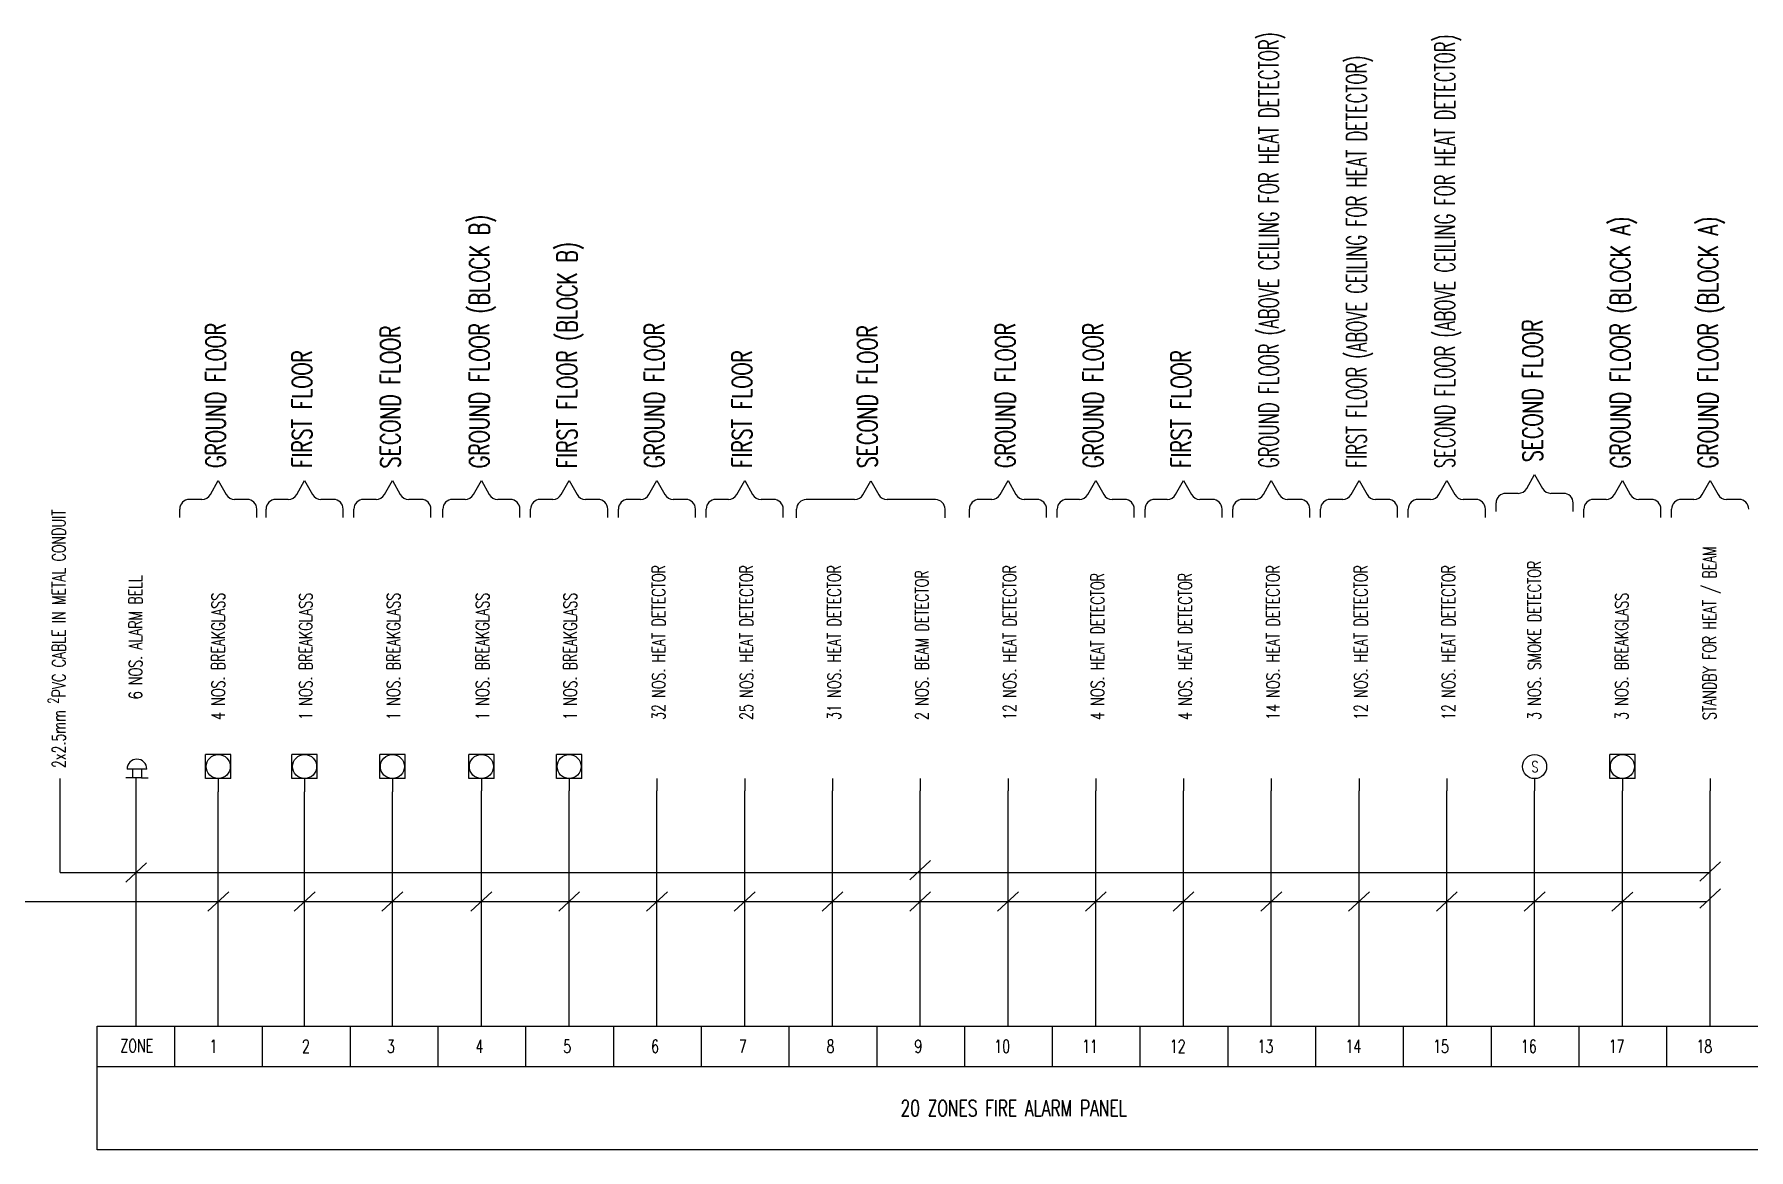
# Model space of a CAD drawing. Extents: x 134044 to 2458691, y -1196082 to 3409924.
# Drawn here: x 134524 to 135460, y 153722 to 154331 of the extents above; entities that cross this region are included whole.
import ezdxf
from ezdxf.enums import TextEntityAlignment as Align

# ---------------------------------------------------------------- set-up
doc = ezdxf.new("R2010")
doc.units = 0
doc.layers.get('0').update_dxf_attribs({"linetype": 'CONTINUOUS'})
for name, color, linetype in [('1', 251, 'CONTINUOUS'), ('COL-BOMBA', 10, 'CONTINUOUS'), ('FF', 1, 'CONTINUOUS'), ('HEAT_DTC', 1, 'CONTINUOUS')]:
    doc.layers.add(name, color=color, linetype=linetype)
doc.styles.add('ROMANS', font='ROMANS.SHX', dxfattribs={"width": 0.8})

msp = doc.modelspace()

# ---------------------------------------------------------------- linework, layer by layer
at = {"linetype": 'CONTINUOUS'}
for p, q in [((135334.251, 154080.345), (135327.389, 154080.345)), ((135358.938, 154080.345), (135352.076, 154080.345)), ((134615.29, 154077.025), (134608.428, 154077.025)), ((134639.977, 154077.025), (134633.115, 154077.025)), ((134662.455, 154077.025), (134655.592, 154077.025)), ((134687.142, 154077.025), (134680.279, 154077.025)), ((134710.393, 154077.025), (134703.531, 154077.025)), ((134735.08, 154077.025), (134728.218, 154077.025)), ((134758.986, 154077.025), (134752.123, 154077.025)), ((134783.673, 154077.025), (134776.81, 154077.025)), ((134806.924, 154077.025), (134800.062, 154077.025)), ((134831.611, 154077.025), (134824.749, 154077.025)), ((134854.865, 154077.025), (134848.003, 154077.025)), ((134879.552, 154077.025), (134872.69, 154077.025)), ((134902.803, 154077.025), (134895.941, 154077.025)), ((134927.49, 154077.025), (134920.628, 154077.025)), ((134971.691, 154076.937), (134945.326, 154076.937)), ((135015.881, 154076.937), (134989.516, 154076.937)), ((135046.618, 154077.025), (135039.756, 154077.025)), ((135071.305, 154077.025), (135064.443, 154077.025)), ((135094.556, 154077.025), (135087.694, 154077.025)), ((135119.243, 154077.025), (135112.381, 154077.025)), ((135142.494, 154077.025), (135135.632, 154077.025)), ((135167.181, 154077.025), (135160.319, 154077.025)), ((135190.433, 154077.025), (135183.571, 154077.025)), ((135215.12, 154077.025), (135208.258, 154077.025)), ((135238.371, 154077.025), (135231.509, 154077.025)), ((135263.058, 154077.025), (135256.196, 154077.025)), ((135286.307, 154077.025), (135279.445, 154077.025)), ((135310.994, 154077.025), (135304.132, 154077.025)), ((135382.183, 154077.025), (135375.321, 154077.025)), ((135406.87, 154077.025), (135400.008, 154077.025)), ((135430.122, 154077.025), (135423.259, 154077.025)), ((135454.809, 154077.025), (135447.946, 154077.025))]:
    msp.add_line(p, q, dxfattribs=at)
for centre, start, end in [((134615.29, 154082.299), 270, 330.295062), ((134615.29, 154082.299), 270, 330.295062), ((134633.115, 154082.299), 209.704938, 270), ((134633.115, 154082.299), 209.704938, 270), ((134662.455, 154082.299), 270, 330.295062), ((134662.455, 154082.299), 270, 330.295062), ((134680.279, 154082.299), 209.704938, 270), ((134680.279, 154082.299), 209.704938, 270), ((134710.393, 154082.299), 270, 330.295062), ((134710.393, 154082.299), 270, 330.295062), ((134728.218, 154082.299), 209.704938, 270), ((134728.218, 154082.299), 209.704938, 270), ((134758.986, 154082.299), 270, 330.295062), ((134758.986, 154082.299), 270, 330.295062), ((134776.81, 154082.299), 209.704938, 270), ((134776.81, 154082.299), 209.704938, 270), ((134806.924, 154082.299), 270, 330.295062), ((134806.924, 154082.299), 270, 330.295062), ((134824.749, 154082.299), 209.704938, 270), ((134824.749, 154082.299), 209.704938, 270), ((134854.865, 154082.299), 270, 330.295062), ((134854.865, 154082.299), 270, 330.295062), ((134872.69, 154082.299), 209.704938, 270), ((134872.69, 154082.299), 209.704938, 270), ((134902.803, 154082.299), 270, 330.295062), ((134902.803, 154082.299), 270, 330.295062), ((134920.628, 154082.299), 209.704938, 270), ((134920.628, 154082.299), 209.704938, 270), ((134971.691, 154082.21), 270, 330.295062), ((134971.691, 154082.21), 270, 330.295062), ((134989.516, 154082.21), 209.704938, 270), ((134989.516, 154082.21), 209.704938, 270), ((135046.618, 154082.299), 270, 330.295062), ((135046.618, 154082.299), 270, 330.295062), ((135064.443, 154082.299), 209.704938, 270), ((135064.443, 154082.299), 209.704938, 270), ((135094.556, 154082.299), 270, 330.295062), ((135094.556, 154082.299), 270, 330.295062), ((135112.381, 154082.299), 209.704938, 270), ((135112.381, 154082.299), 209.704938, 270), ((135142.494, 154082.299), 270, 330.295062), ((135142.494, 154082.299), 270, 330.295062), ((135160.319, 154082.299), 209.704938, 270), ((135160.319, 154082.299), 209.704938, 270), ((135190.433, 154082.299), 270, 330.295062), ((135190.433, 154082.299), 270, 330.295062), ((135208.258, 154082.299), 209.704938, 270), ((135208.258, 154082.299), 209.704938, 270), ((135238.371, 154082.299), 270, 330.295062), ((135238.371, 154082.299), 270, 330.295062), ((135256.196, 154082.299), 209.704938, 270), ((135256.196, 154082.299), 209.704938, 270), ((135286.307, 154082.299), 270, 330.295062), ((135286.307, 154082.299), 270, 330.295062), ((135304.132, 154082.299), 209.704938, 270), ((135304.132, 154082.299), 209.704938, 270), ((135327.389, 154075.072), 90, 180), ((135327.389, 154075.072), 90, 180), ((135334.251, 154085.619), 270, 330.295062), ((135334.251, 154085.619), 270, 330.295062), ((135352.076, 154085.619), 209.704938, 270), ((135352.076, 154085.619), 209.704938, 270), ((135358.938, 154075.072), 0, 90), ((135358.938, 154075.072), 0, 90), ((135382.183, 154082.299), 270, 330.295062), ((135382.183, 154082.299), 270, 330.295062), ((135400.008, 154082.299), 209.704938, 270), ((135400.008, 154082.299), 209.704938, 270), ((135430.122, 154082.299), 270, 330.295062), ((135430.122, 154082.299), 270, 330.295062), ((135447.946, 154082.299), 209.704938, 270), ((135447.946, 154082.299), 209.704938, 270), ((134608.428, 154071.751), 90, 180), ((134608.428, 154071.751), 90, 180), ((134639.977, 154071.751), 0, 90), ((134639.977, 154071.751), 0, 90), ((134655.592, 154071.751), 90, 180), ((134655.592, 154071.751), 90, 180), ((134687.142, 154071.751), 0, 90), ((134687.142, 154071.751), 0, 90), ((134703.531, 154071.751), 90, 180), ((134703.531, 154071.751), 90, 180), ((134735.08, 154071.751), 0, 90), ((134735.08, 154071.751), 0, 90), ((134752.123, 154071.751), 90, 180), ((134752.123, 154071.751), 90, 180), ((134783.673, 154071.751), 0, 90), ((134783.673, 154071.751), 0, 90), ((134800.062, 154071.751), 90, 180), ((134800.062, 154071.751), 90, 180), ((134831.611, 154071.751), 0, 90), ((134831.611, 154071.751), 0, 90), ((134848.003, 154071.751), 90, 180), ((134848.003, 154071.751), 90, 180), ((134879.552, 154071.751), 0, 90), ((134879.552, 154071.751), 0, 90), ((134895.941, 154071.751), 90, 180), ((134895.941, 154071.751), 90, 180), ((134927.49, 154071.751), 0, 90), ((134927.49, 154071.751), 0, 90), ((134945.326, 154071.663), 90, 180), ((134945.326, 154071.663), 90, 180), ((135015.881, 154071.663), 0, 90), ((135015.881, 154071.663), 0, 90), ((135039.756, 154071.751), 90, 180), ((135039.756, 154071.751), 90, 180), ((135071.305, 154071.751), 0, 90), ((135071.305, 154071.751), 0, 90), ((135087.694, 154071.751), 90, 180), ((135087.694, 154071.751), 90, 180), ((135119.243, 154071.751), 0, 90), ((135119.243, 154071.751), 0, 90), ((135135.632, 154071.751), 90, 180), ((135135.632, 154071.751), 90, 180), ((135167.181, 154071.751), 0, 90), ((135167.181, 154071.751), 0, 90), ((135183.571, 154071.751), 90, 180), ((135183.571, 154071.751), 90, 180), ((135215.12, 154071.751), 0, 90), ((135215.12, 154071.751), 0, 90), ((135231.509, 154071.751), 90, 180), ((135231.509, 154071.751), 90, 180), ((135263.058, 154071.751), 0, 90), ((135263.058, 154071.751), 0, 90), ((135279.445, 154071.751), 90, 180), ((135279.445, 154071.751), 90, 180), ((135310.994, 154071.751), 0, 90), ((135310.994, 154071.751), 0, 90), ((135375.321, 154071.751), 90, 180), ((135375.321, 154071.751), 90, 180), ((135406.87, 154071.751), 0, 90), ((135406.87, 154071.751), 0, 90), ((135423.259, 154071.751), 90, 180), ((135423.259, 154071.751), 90, 180), ((135454.809, 154071.751), 0, 90), ((135454.809, 154071.751), 0, 90)]:
    msp.add_arc(centre, 5.274, start, end, dxfattribs=at)
at = {"layer": '1', "linetype": 'CONTINUOUS'}
for p, q in [((135338.832, 154083.006), (135343.163, 154090.599)), ((135343.163, 154090.599), (135347.495, 154083.006)), ((135343.163, 154090.599), (135347.495, 154083.006)), ((134619.871, 154079.686), (134624.203, 154087.278)), ((134624.203, 154087.278), (134628.534, 154079.686)), ((134624.203, 154087.278), (134628.534, 154079.686)), ((134667.035, 154079.686), (134671.367, 154087.278)), ((134671.367, 154087.278), (134675.699, 154079.686)), ((134671.367, 154087.278), (134675.699, 154079.686)), ((134714.974, 154079.686), (134719.305, 154087.278)), ((134719.305, 154087.278), (134723.637, 154079.686)), ((134719.305, 154087.278), (134723.637, 154079.686)), ((134763.566, 154079.686), (134767.898, 154087.278)), ((134767.898, 154087.278), (134772.23, 154079.686)), ((134767.898, 154087.278), (134772.23, 154079.686)), ((134811.505, 154079.686), (134815.836, 154087.278)), ((134815.836, 154087.278), (134820.168, 154079.686)), ((134815.836, 154087.278), (134820.168, 154079.686)), ((134859.445, 154079.686), (134863.777, 154087.278)), ((134863.777, 154087.278), (134868.109, 154079.686)), ((134863.777, 154087.278), (134868.109, 154079.686)), ((134907.384, 154079.686), (134911.716, 154087.278)), ((134911.716, 154087.278), (134916.047, 154079.686)), ((134911.716, 154087.278), (134916.047, 154079.686)), ((134976.272, 154079.597), (134980.604, 154087.19)), ((134980.604, 154087.19), (134984.936, 154079.597)), ((134980.604, 154087.19), (134984.936, 154079.597)), ((135051.199, 154079.686), (135055.53, 154087.278)), ((135055.53, 154087.278), (135059.862, 154079.686)), ((135055.53, 154087.278), (135059.862, 154079.686)), ((135099.137, 154079.686), (135103.469, 154087.278)), ((135103.469, 154087.278), (135107.8, 154079.686)), ((135103.469, 154087.278), (135107.8, 154079.686)), ((135147.075, 154079.686), (135151.407, 154087.278)), ((135151.407, 154087.278), (135155.739, 154079.686)), ((135151.407, 154087.278), (135155.739, 154079.686)), ((135195.013, 154079.686), (135199.345, 154087.278)), ((135199.345, 154087.278), (135203.677, 154079.686)), ((135199.345, 154087.278), (135203.677, 154079.686)), ((135242.952, 154079.686), (135247.283, 154087.278)), ((135247.283, 154087.278), (135251.615, 154079.686)), ((135247.283, 154087.278), (135251.615, 154079.686)), ((135290.887, 154079.686), (135295.219, 154087.278)), ((135295.219, 154087.278), (135299.551, 154079.686)), ((135295.219, 154087.278), (135299.551, 154079.686)), ((135386.764, 154079.686), (135391.096, 154087.278)), ((135391.096, 154087.278), (135395.427, 154079.686)), ((135391.096, 154087.278), (135395.427, 154079.686)), ((135434.702, 154079.686), (135439.034, 154087.278)), ((135439.034, 154087.278), (135443.366, 154079.686)), ((135439.034, 154087.278), (135443.366, 154079.686)), ((134603.154, 154067.07), (134603.154, 154071.751)), ((134603.154, 154067.07), (134603.154, 154071.751)), ((134645.251, 154067.07), (134645.251, 154071.751)), ((134645.251, 154067.07), (134645.251, 154071.751)), ((134650.319, 154067.07), (134650.319, 154071.751)), ((134650.319, 154067.07), (134650.319, 154071.751)), ((134692.415, 154067.07), (134692.415, 154071.751)), ((134692.415, 154067.07), (134692.415, 154071.751)), ((134698.257, 154067.07), (134698.257, 154071.751)), ((134698.257, 154067.07), (134698.257, 154071.751)), ((134740.354, 154067.07), (134740.354, 154071.751)), ((134740.354, 154067.07), (134740.354, 154071.751)), ((134746.85, 154067.07), (134746.85, 154071.751)), ((134746.85, 154067.07), (134746.85, 154071.751)), ((134788.946, 154067.07), (134788.946, 154071.751)), ((134788.946, 154067.07), (134788.946, 154071.751)), ((134794.788, 154067.07), (134794.788, 154071.751)), ((134794.788, 154067.07), (134794.788, 154071.751)), ((134836.885, 154067.07), (134836.885, 154071.751)), ((134836.885, 154067.07), (134836.885, 154071.751)), ((134842.729, 154067.07), (134842.729, 154071.751)), ((134842.729, 154067.07), (134842.729, 154071.751)), ((134884.826, 154067.07), (134884.826, 154071.751)), ((134884.826, 154067.07), (134884.826, 154071.751)), ((134890.667, 154067.07), (134890.667, 154071.751)), ((134890.667, 154067.07), (134890.667, 154071.751)), ((134932.764, 154067.07), (134932.764, 154071.751)), ((134932.764, 154067.07), (134932.764, 154071.751)), ((134940.053, 154066.981), (134940.053, 154071.663)), ((134940.053, 154066.981), (134940.053, 154071.663)), ((135021.155, 154066.981), (135021.155, 154071.663)), ((135021.155, 154066.981), (135021.155, 154071.663)), ((135034.482, 154067.07), (135034.482, 154071.751)), ((135034.482, 154067.07), (135034.482, 154071.751)), ((135076.579, 154067.07), (135076.579, 154071.751)), ((135076.579, 154067.07), (135076.579, 154071.751)), ((135082.42, 154067.07), (135082.42, 154071.751)), ((135082.42, 154067.07), (135082.42, 154071.751)), ((135124.517, 154067.07), (135124.517, 154071.751)), ((135124.517, 154067.07), (135124.517, 154071.751)), ((135130.359, 154067.07), (135130.359, 154071.751)), ((135130.359, 154067.07), (135130.359, 154071.751)), ((135172.455, 154067.07), (135172.455, 154071.751)), ((135172.455, 154067.07), (135172.455, 154071.751)), ((135178.297, 154067.07), (135178.297, 154071.751)), ((135178.297, 154067.07), (135178.297, 154071.751)), ((135220.393, 154067.07), (135220.393, 154071.751)), ((135220.393, 154067.07), (135220.393, 154071.751)), ((135226.235, 154067.07), (135226.235, 154071.751)), ((135226.235, 154067.07), (135226.235, 154071.751)), ((135268.332, 154067.07), (135268.332, 154071.751)), ((135268.332, 154067.07), (135268.332, 154071.751)), ((135274.171, 154067.07), (135274.171, 154071.751)), ((135274.171, 154067.07), (135274.171, 154071.751)), ((135316.267, 154067.07), (135316.267, 154071.751)), ((135316.267, 154067.07), (135316.267, 154071.751)), ((135322.115, 154070.39), (135322.115, 154075.072)), ((135322.115, 154070.39), (135322.115, 154075.072)), ((135364.212, 154070.39), (135364.212, 154075.072)), ((135364.212, 154070.39), (135364.212, 154075.072)), ((135370.047, 154067.07), (135370.047, 154071.751)), ((135370.047, 154067.07), (135370.047, 154071.751)), ((135412.144, 154067.07), (135412.144, 154071.751)), ((135412.144, 154067.07), (135412.144, 154071.751)), ((135417.986, 154067.07), (135417.986, 154071.751)), ((135417.986, 154067.07), (135417.986, 154071.751))]:
    msp.add_line(p, q, dxfattribs=at)
at = {"layer": 'COL-BOMBA'}
for p, q in [((134624.203, 153924.548), (134624.203, 153917.303)), ((134671.367, 153924.548), (134671.367, 153917.303)), ((134719.308, 153924.527), (134719.308, 153917.283)), ((134767.901, 153924.527), (134767.901, 153917.886)), ((134815.839, 153924.527), (134815.839, 153917.886)), ((134863.777, 153924.527), (134863.777, 153917.886)), ((134911.716, 153924.527), (134911.716, 153917.886)), ((134959.654, 153924.527), (134959.654, 153917.886)), ((135007.592, 153924.527), (135007.592, 153917.886)), ((135055.53, 153924.527), (135055.53, 153917.886)), ((135055.53, 153924.527), (135055.53, 153917.886)), ((135103.469, 153924.527), (135103.469, 153917.886)), ((135151.407, 153924.527), (135151.407, 153917.886)), ((135199.345, 153924.527), (135199.345, 153917.886)), ((135247.283, 153924.527), (135247.283, 153917.886)), ((135295.222, 153924.527), (135295.222, 153917.886)), ((135343.16, 153924.527), (135343.16, 153917.886)), ((135391.098, 153924.527), (135391.098, 153917.886)), ((135439.037, 153924.527), (135439.037, 153917.886))]:
    msp.add_line(p, q, dxfattribs=at)
at = {"layer": 'FF', "color": 1}
for p, q in [((134585.183, 153929.739), (134574.397, 153929.739)), ((134577.29, 153929.739), (134577.29, 153924.876)), ((134582.289, 153929.739), (134582.289, 153924.876)), ((134582.289, 153924.876), (134573.654, 153924.876)), ((134579.337, 153789.403), (134579.337, 153924.548)), ((134582.289, 153924.876), (134585.925, 153924.876)), ((134624.203, 153789.403), (134624.203, 153917.303)), ((134671.367, 153789.403), (134671.367, 153917.303)), ((134719.308, 153789.403), (134719.308, 153917.283)), ((134767.901, 153789.403), (134767.901, 153917.886)), ((134815.839, 153789.403), (134815.839, 153917.886)), ((134863.777, 153789.403), (134863.777, 153917.886)), ((134911.716, 153789.403), (134911.716, 153917.886)), ((134959.654, 153789.403), (134959.654, 153917.886)), ((135007.592, 153789.403), (135007.592, 153917.886)), ((135055.53, 153789.403), (135055.53, 153917.886)), ((135103.469, 153789.403), (135103.469, 153917.886)), ((135151.407, 153789.403), (135151.407, 153917.886)), ((135199.345, 153789.403), (135199.345, 153917.886)), ((135247.283, 153789.403), (135247.283, 153917.886)), ((135295.222, 153789.403), (135295.222, 153917.886)), ((135343.16, 153789.403), (135343.16, 153917.886)), ((135391.098, 153789.403), (135391.098, 153917.886)), ((135439.037, 153789.403), (135439.037, 153917.886)), ((134579.337, 153789.403), (134579.337, 153857.457)), ((134624.203, 153789.403), (134624.203, 153857.457)), ((134671.367, 153789.403), (134671.367, 153857.457)), ((134719.305, 153789.403), (134719.305, 153857.436)), ((134558.077, 153789.403), (134792.235, 153789.403)), ((134558.077, 153721.862), (134558.077, 153789.403)), ((134600.482, 153767.256), (134600.482, 153789.403)), ((134648.42, 153767.256), (134648.42, 153789.403)), ((134696.359, 153767.256), (134696.359, 153789.403)), ((134744.297, 153767.256), (134744.297, 153789.403)), ((134749.831, 153789.403), (135683.861, 153789.403)), ((134792.235, 153767.256), (134792.235, 153789.403)), ((134840.173, 153767.256), (134840.173, 153789.403)), ((134888.112, 153767.256), (134888.112, 153789.403)), ((134936.05, 153767.256), (134936.05, 153789.403)), ((134983.988, 153767.256), (134983.988, 153789.403)), ((135031.926, 153767.256), (135031.926, 153789.403)), ((135079.865, 153767.256), (135079.865, 153789.403)), ((135127.803, 153767.256), (135127.803, 153789.403)), ((135175.741, 153767.256), (135175.741, 153789.403)), ((135223.68, 153767.256), (135223.68, 153789.403)), ((135271.618, 153767.256), (135271.618, 153789.403)), ((135319.556, 153767.256), (135319.556, 153789.403)), ((135367.494, 153767.256), (135367.494, 153789.403)), ((135415.433, 153767.256), (135415.433, 153789.403)), ((134558.077, 153767.256), (135559.247, 153767.256)), ((134701.892, 153767.256), (134792.235, 153767.256)), ((135683.861, 153721.862), (134558.077, 153721.862))]:
    msp.add_line(p, q, dxfattribs=at)
at = {"layer": 'FF', "color": 1, "linetype": 'CONTINUOUS'}
for p, q in [((134631.103, 153937.73), (134617.302, 153937.73)), ((134617.302, 153924.548), (134617.302, 153937.73)), ((134631.103, 153924.548), (134631.103, 153937.73)), ((134678.267, 153937.73), (134664.467, 153937.73)), ((134664.467, 153924.548), (134664.467, 153937.73)), ((134678.267, 153924.548), (134678.267, 153937.73)), ((134726.208, 153937.73), (134712.408, 153937.73)), ((134712.408, 153924.548), (134712.408, 153937.73)), ((134726.208, 153924.548), (134726.208, 153937.73)), ((134774.801, 153937.73), (134761, 153937.73)), ((134761, 153924.548), (134761, 153937.73)), ((134774.801, 153924.548), (134774.801, 153937.73)), ((134822.739, 153937.73), (134808.939, 153937.73)), ((134808.939, 153924.548), (134808.939, 153937.73)), ((134822.739, 153924.548), (134822.739, 153937.73)), ((135397.999, 153937.73), (135384.198, 153937.73)), ((135384.198, 153924.548), (135384.198, 153937.73)), ((135397.999, 153924.548), (135397.999, 153937.73)), ((134631.103, 153924.548), (134617.302, 153924.548)), ((134678.267, 153924.548), (134664.467, 153924.548)), ((134726.208, 153924.548), (134712.408, 153924.548)), ((134774.801, 153924.548), (134761, 153924.548)), ((134822.739, 153924.548), (134808.939, 153924.548)), ((135397.999, 153924.548), (135384.198, 153924.548))]:
    msp.add_line(p, q, dxfattribs=at)
at = {"layer": 'FF', "color": 7, "linetype": 'CONTINUOUS'}
for p, q in [((134537.907, 153873.264), (134537.907, 153924.548)), ((134537.907, 153873.264), (135438.417, 153873.264)), ((134585.032, 153878.517), (134573.643, 153868.011)), ((135013.287, 153879.749), (135001.898, 153869.242)), ((135444.731, 153879.089), (135433.342, 153868.582)), ((135444.731, 153864.28), (135433.342, 153853.773)), ((134511.042, 153857.456), (135437.334, 153857.456)), ((134537.06, 153857.471), (134537.072, 153857.459)), ((134629.897, 153862.713), (134618.508, 153852.206)), ((134677.062, 153862.713), (134665.673, 153852.206)), ((134725, 153862.713), (134713.611, 153852.206)), ((134773.595, 153862.713), (134762.206, 153852.206)), ((134821.534, 153862.713), (134810.144, 153852.206)), ((134869.472, 153862.713), (134858.083, 153852.206)), ((134917.413, 153862.713), (134906.024, 153852.206)), ((134965.352, 153862.713), (134953.963, 153852.206)), ((135013.29, 153862.713), (135001.901, 153852.206)), ((135061.225, 153862.71), (135049.836, 153852.203)), ((135109.163, 153862.71), (135097.774, 153852.203)), ((135157.101, 153862.71), (135145.712, 153852.203)), ((135205.04, 153862.71), (135193.651, 153852.203)), ((135252.978, 153862.71), (135241.589, 153852.203)), ((135300.916, 153862.71), (135289.527, 153852.203)), ((135348.855, 153862.71), (135337.465, 153852.203)), ((135396.793, 153862.61), (135385.404, 153852.104))]:
    msp.add_line(p, q, dxfattribs=at)
at = {"layer": 'FF', "color": 1, "linetype": 'CONTINUOUS'}
for centre in [(134624.203, 153931.144), (134671.367, 153931.144), (134719.308, 153931.144), (134767.901, 153931.144), (134815.839, 153931.144), (135391.098, 153931.144)]:
    msp.add_circle(centre, 6.573, dxfattribs=at)
at = {"layer": 'FF', "color": 1}
msp.add_arc((134579.79, 153929.739), 5.393, 0, 180, dxfattribs=at)
at = {"layer": 'HEAT_DTC'}
msp.add_circle((135343.16, 153931.097), 6.57, dxfattribs=at)

# ---------------------------------------------------------------- texts
at = {"layer": 'FF', "color": 1, "style": 'ROMANS'}
for s, height, width, p in [('GROUND FLOOR (ABOVE CEILING FOR HEAT DETECTOR)', 10.78611, 0.6, (135203.302, 154094.194, 247.841)), ('SECOND FLOOR (ABOVE CEILING FOR HEAT DETECTOR)', 10.78611, 0.6, (135299.49, 154094.106, 247.841)), ('FIRST FLOOR (ABOVE CEILING FOR HEAT DETECTOR)', 10.78611, 0.6, (135251.241, 154094.194, 247.841)), ('GROUND FLOOR (BLOCK B)', 10.78611, 0.7, (134772.169, 154094.106, 247.841)), ('GROUND FLOOR (BLOCK A)', 10.78611, 0.7, (135395.366, 154094.106, 247.841)), ('GROUND FLOOR (BLOCK A)', 10.78611, 0.7, (135443.305, 154094.106, 247.841)), ('FIRST FLOOR (BLOCK B)', 10.78611, 0.7, (134820.107, 154094.106, 247.841)), ('SECOND FLOOR', 10.78611, 0.7, (135347.434, 154097.426, 247.841)), ('GROUND FLOOR', 10.78611, 0.7, (134628.16, 154094.194, 247.841)), ('SECOND FLOOR', 10.78611, 0.7, (134723.576, 154094.106, 247.841)), ('GROUND FLOOR', 10.78611, 0.7, (134867.734, 154094.194, 247.841)), ('SECOND FLOOR', 10.78611, 0.7, (134984.086, 154094.194, 247.841)), ('GROUND FLOOR', 10.78611, 0.7, (135059.487, 154094.194, 247.841)), ('GROUND FLOOR', 10.78611, 0.7, (135107.426, 154094.194, 247.841)), ('FIRST FLOOR', 10.78611, 0.7, (134675.324, 154094.194, 247.841)), ('FIRST FLOOR', 10.78611, 0.7, (134915.673, 154094.194, 247.841)), ('FIRST FLOOR', 10.78611, 0.7, (135155.364, 154094.194, 247.841)), ('2x2.5mm  PVC CABLE IN METAL CONDUIT', 7.19074, 0.7, (134540.749, 153930.327)), ('3 NOS. SMOKE DETECTOR', 7.19074, 0.7, (135346.606, 153956.595)), ('STANDBY FOR HEAT / BEAM', 7.19074, 0.7, (135442.221, 153956.595)), ('32 NOS. HEAT DETECTOR', 7.19074, 0.7, (134868.3, 153956.595)), ('25 NOS. HEAT DETECTOR', 7.19074, 0.7, (134916.238, 153956.595)), ('31 NOS. HEAT DETECTOR', 7.19074, 0.7, (134964.177, 153956.595)), ('2 NOS. BEAM DETECTOR', 7.19074, 0.7, (135012.115, 153956.595)), ('12 NOS. HEAT DETECTOR', 7.19074, 0.7, (135060.053, 153956.595)), ('4 NOS. HEAT DETECTOR', 7.19074, 0.7, (135107.992, 153956.595)), ('4 NOS. HEAT DETECTOR', 7.19074, 0.7, (135155.93, 153956.595)), ('14 NOS. HEAT DETECTOR', 7.19074, 0.7, (135203.868, 153956.595)), ('12 NOS. HEAT DETECTOR', 7.19074, 0.7, (135251.806, 153956.595)), ('12 NOS. HEAT DETECTOR', 7.19074, 0.7, (135299.745, 153956.595)), ('4 NOS. BREAKGLASS', 7.19074, 0.7, (134627.72, 153956.595)), ('1 NOS. BREAKGLASS', 7.19074, 0.7, (134675.534, 153956.595)), ('1 NOS. BREAKGLASS', 7.19074, 0.7, (134723.475, 153956.595)), ('1 NOS. BREAKGLASS', 7.19074, 0.7, (134772.068, 153956.595)), ('1 NOS. BREAKGLASS', 7.19074, 0.7, (134820.006, 153956.595)), ('3 NOS. BREAKGLASS ', 7.19074, 0.7, (135394.283, 153956.595)), ('2', 5.753, 0.7, (134536.906, 153965.392))]:
    msp.add_text(s, height=height, rotation=90, dxfattribs=dict(at, width=width)).set_placement(p)
at = {"layer": 'FF', "color": 1, "style": 'ROMANS', "width": 0.7}
msp.add_text('6 NOS. ALARM BELL ', height=7.19074, rotation=90, dxfattribs=at).set_placement((134582.624, 154039.054), align=Align.RIGHT)
for s, height, p in [(' ZONE', 7.1907, (134588.629, 153775.047)), ('1', 7.191, (134623.677, 153774.734)), ('2', 7.191, (134674.233, 153774.734)), ('3', 7.191, (134720.575, 153774.734)), ('4', 7.191, (134769.024, 153774.734)), ('5', 7.191, (134816.962, 153774.734)), ('6', 7.191, (134864.9, 153774.734)), ('7', 7.191, (134912.838, 153774.734)), ('8', 7.191, (134960.777, 153774.734)), ('9', 7.191, (135008.715, 153774.734)), ('10', 7.1907, (135056.653, 153774.734)), ('11', 7.1907, (135104.591, 153774.734)), ('12', 7.1907, (135152.53, 153774.734)), ('13', 7.1907, (135200.468, 153774.734)), ('14', 7.1907, (135248.406, 153774.734)), ('15', 7.1907, (135296.345, 153774.734)), ('16', 7.1907, (135344.283, 153774.734)), ('17', 7.1907, (135392.221, 153774.734)), ('18', 7.1907, (135440.159, 153774.734))]:
    msp.add_text(s, height=height, dxfattribs=at).set_placement(p, align=Align.RIGHT)
msp.add_text('20 ZONES FIRE ALARM PANEL', height=8.80581, dxfattribs=at).set_placement((135058.662, 153744.559), align=Align.MIDDLE_CENTER)
at = {"layer": 'HEAT_DTC', "color": 3, "style": 'ROMANS', "width": 0.8}
msp.add_text('S', height=5.938, rotation=180, dxfattribs=at).set_placement((135345.377, 153934.058))

doc.saveas('drawing.dxf')
